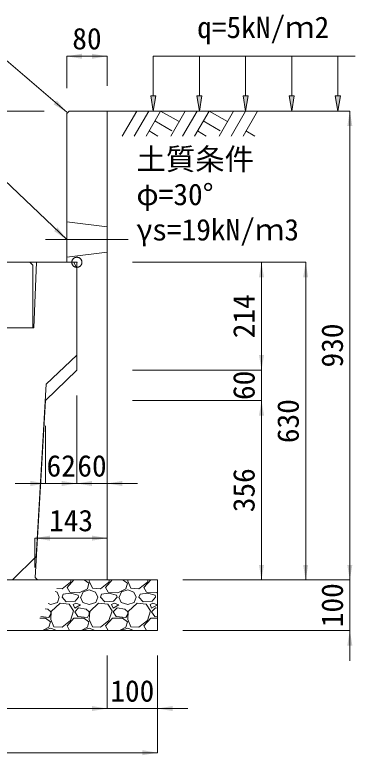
# Model space of a CAD drawing. Units: millimetres at full size, sheet at 1:40. Extents: x 206103 to 244503, y 883348 to 903496.
# Drawn here: x 229467 to 230142, y 896901 to 898369 of the extents above; entities that cross this region are included whole.
import ezdxf
from ezdxf.enums import TextEntityAlignment as Align

# ---------------------------------------------------------------- set-up
doc = ezdxf.new("R2010")
doc.units = ezdxf.units.MM
doc.header["$LTSCALE"] = 40
doc.header["$PDMODE"] = 32
doc.header["$PDSIZE"] = 20
doc.linetypes.add('DASHED', pattern=[7.5, 6, -1.5])
doc.linetypes.add('USER1', pattern=[28.575, 19.05, -3.175, 3.175, -3.175])
for name, color, linetype, lineweight in [('0_2', 7, 'Continuous', 20), ('パネックスKUR', 2, 'Continuous', 20), ('基礎材', 7, 'Continuous', 15), ('寸法線', 7, 'Continuous', 13), ('引出線', 4, 'Continuous', 13), ('本体', 2, 'Continuous', 13), ('補助線', 8, 'USER1', 13), ('ﾊｯﾁﾝｸﾞ', 7, 'Continuous', 5)]:
    doc.layers.add(name, color=color, linetype=linetype, lineweight=lineweight)
doc.layers.add('文字', color=7, linetype='Continuous')
doc.styles.add('ＭＳ ゴシック', font='')
doc.styles.get('ＭＳ ゴシック').set_extended_font_data('MS Gothic')

# ---------------------------------------------------------------- blocks, each defined once
blk = doc.blocks.new('filled_arrow')
at = {"color": 0, "linetype": 'Continuous', "lineweight": -2}
blk.add_solid([(7.5, 1.25), (0, 0), (7.5, -1.25)], dxfattribs=at)

msp = doc.modelspace()

# ---------------------------------------------------------------- hatches: boundary and pattern name
at = {"layer": '寸法線'}
for points in [[(229746.62, 898208.33), (229741.62, 898178.33), (229736.62, 898208.33)], [(229838.03, 898208.33), (229833.03, 898178.33), (229828.03, 898208.33)], [(229929.44, 898208.33), (229924.44, 898178.33), (229919.44, 898208.33)], [(230020.86, 898208.33), (230015.86, 898178.33), (230010.86, 898208.33)], [(230112.27, 898208.33), (230107.27, 898178.33), (230102.27, 898208.33)]]:
    msp.add_hatch(color=256, dxfattribs=at).paths.add_polyline_path(points)

# ---------------------------------------------------------------- linework, layer by layer
at = {"layer": '0_2'}
msp.add_line((229650.21, 898178.33), (230050.21, 898178.33), dxfattribs=at)
at = {"layer": 'パネックスKUR'}
for p, q in [((229570.21, 898173.33), (229575.21, 898178.33)), ((229570.21, 898173.33), (229570.21, 897878.33)), ((229650.21, 898178.33), (229575.21, 898178.33)), ((229650.21, 898178.33), (229650.21, 897248.33)), ((229590.21, 897878.33), (229570.21, 897878.33)), ((229590.21, 897878.33), (229590.21, 897664.33)), ((229590.21, 897664.33), (229528.21, 897604.33)), ((229528.21, 897604.33), (229507.5, 897253.32)), ((229512.21, 897248.33), (229507.5, 897253.32)), ((229650.21, 897248.33), (229512.21, 897248.33))]:
    msp.add_line(p, q, dxfattribs=at)
at = {"layer": 'パネックスKUR', "linetype": 'DASHED', "lineweight": 9}
for p, q in [((229570.21, 897958.33), (229650.21, 897948.33)), ((229570.21, 897888.33), (229650.21, 897898.33))]:
    msp.add_line(p, q, dxfattribs=at)
at = {"layer": '基礎材'}
for p, q in [((229012.71, 897248.33), (229750.02, 897248.33)), ((229750.02, 897248.33), (229750.02, 897148.33)), ((229012.71, 897148.33), (229750.02, 897148.33))]:
    msp.add_line(p, q, dxfattribs=at)
at = {"layer": '寸法線'}
for p, q in [((229570.21, 898286.88), (229650.21, 898286.88)), ((229570.21, 898223.33), (229570.21, 898286.88)), ((229650.21, 898228.33), (229650.21, 898286.88)), ((229525.21, 898178.33), (229065.21, 898178.33)), ((229700.21, 898178.33), (230131.05, 898178.33)), ((230131.05, 897248.33), (230131.05, 898178.33)), ((229520.21, 897878.33), (229065.21, 897878.33)), ((229700.21, 897878.33), (230043.55, 897878.33)), ((229700.21, 897878.33), (229956.05, 897878.33)), ((229956.05, 897878.33), (229956.05, 897664.33)), ((230043.55, 897878.33), (230043.55, 897248.33)), ((229650.21, 897746.26), (229650.21, 897439.74)), ((229956.05, 897724.33), (229956.05, 897544.33)), ((229700.21, 897664.33), (229956.05, 897664.33)), ((229700.21, 897664.33), (229956.05, 897664.33)), ((229590.21, 897614.33), (229590.21, 897439.74)), ((229590.21, 897614.33), (229590.21, 897439.74)), ((229700.21, 897604.33), (229956.05, 897604.33)), ((229700.21, 897604.33), (229956.05, 897604.33)), ((229956.05, 897604.33), (229956.05, 897248.33)), ((229528.21, 897554.33), (229528.21, 897439.74)), ((229650.21, 897439.74), (229468.21, 897439.74)), ((229530.21, 897439.74), (229710.21, 897439.74)), ((229507.21, 897331.32), (229650.21, 897331.32)), ((229507.21, 897273.33), (229507.21, 897331.32)), ((229650.21, 897273.33), (229650.21, 897331.32)), ((230131.05, 897308.33), (230131.05, 897088.33)), ((229800.02, 897248.33), (230131.05, 897248.33)), ((229800.02, 897248.33), (230043.55, 897248.33)), ((229800.02, 897248.33), (229956.05, 897248.33)), ((229800.02, 897248.33), (230131.05, 897248.33)), ((229800.02, 897148.33), (230131.05, 897148.33)), ((229650.02, 897098.33), (229650.02, 896993.39)), ((229650.02, 897098.33), (229650.02, 896993.39)), ((229750.02, 897098.33), (229750.02, 896993.39)), ((229750.02, 897098.33), (229750.02, 896905.89)), ((229112.71, 896993.39), (229650.02, 896993.39)), ((229590.02, 896993.39), (229810.02, 896993.39)), ((229750.02, 896905.89), (229012.71, 896905.89))]:
    msp.add_line(p, q, dxfattribs=at)
at = {"layer": '寸法線', "lineweight": 9}
for p, q in [((230141.62, 898286.88), (229741.62, 898286.88)), ((229741.62, 898208.33), (229741.62, 898286.88)), ((229833.03, 898208.33), (229833.03, 898286.88)), ((229924.44, 898208.33), (229924.44, 898286.88)), ((230015.86, 898208.33), (230015.86, 898286.88)), ((230107.27, 898208.33), (230107.27, 898286.88))]:
    msp.add_line(p, q, dxfattribs=at)
for points in [[(229746.62, 898208.33), (229741.62, 898178.33), (229736.62, 898208.33)], [(229838.03, 898208.33), (229833.03, 898178.33), (229828.03, 898208.33)], [(229929.44, 898208.33), (229924.44, 898178.33), (229919.44, 898208.33)], [(230020.86, 898208.33), (230015.86, 898178.33), (230010.86, 898208.33)], [(230112.27, 898208.33), (230107.27, 898178.33), (230102.27, 898208.33)]]:
    msp.add_lwpolyline(points, close=True, dxfattribs=at)
at = {"layer": '引出線'}
for points in [[(229570.21, 898175.83), (229450, 898279.29), (229141.75, 898279.29)], [(229570.21, 897923.33), (229377.75, 898106.78), (229206, 898106.78)]]:
    msp.add_lwpolyline(points, dxfattribs=at)
at = {"layer": '本体'}
for p, q in [((229510.21, 897878.33), (229505.21, 897748.33)), ((229510.21, 897878.33), (229584.21, 897878.33)), ((229590.21, 897866.33), (229584.21, 897878.33)), ((229590.21, 897866.33), (229590.21, 897694.33)), ((229437.71, 897748.33), (229505.21, 897748.33)), ((229590.21, 897694.33), (229529.71, 897636.33)), ((229529.71, 897636.33), (229509.57, 897295.19)), ((229462.71, 897248.33), (229509.57, 897295.19))]:
    msp.add_line(p, q, dxfattribs=at)
at = {"layer": '本体', "lineweight": 20}
msp.add_lwpolyline([(229072.71, 897748.33), (229072.71, 897872.33), (229078.71, 897878.33), (229496.71, 897878.33), (229502.71, 897872.33), (229502.71, 897748.33)], close=True, dxfattribs=at)
at = {"layer": '補助線'}
msp.add_line((229528.35, 897923.33), (229692.06, 897923.33), dxfattribs=at)
msp.add_point((229590.21, 897878.33), dxfattribs=at)
at = {"layer": 'ﾊｯﾁﾝｸﾞ', "lineweight": 9}
for p, q in [((229708.85, 898178.32), (229680.21, 898128.7)), ((229732.48, 898178.32), (229703.83, 898128.7)), ((229756.1, 898178.32), (229727.45, 898128.7)), ((229756.1, 898178.32), (229792.67, 898157.21)), ((229804.86, 898178.32), (229776.21, 898128.7)), ((229828.48, 898178.32), (229799.83, 898128.7)), ((229852.1, 898178.32), (229823.45, 898128.7)), ((229852.1, 898178.32), (229888.67, 898157.21)), ((229900.85, 898178.32), (229872.2, 898128.7)), ((229924.48, 898178.32), (229895.83, 898128.7)), ((229948.1, 898178.32), (229919.45, 898128.7)), ((229744.68, 898158.54), (229778.09, 898139.25)), ((229840.68, 898158.54), (229874.09, 898139.25)), ((229733.26, 898138.75), (229750.67, 898128.7)), ((229829.25, 898138.75), (229846.67, 898128.7)), ((229925.25, 898138.75), (229942.67, 898128.7))]:
    msp.add_line(p, q, dxfattribs=at)
at = {"layer": 'ﾊｯﾁﾝｸﾞ'}
for p, q in [((229570.71, 897233.33), (229584.2, 897248.33)), ((229577.56, 897244), (229578.95, 897248.33)), ((229604.58, 897248.33), (229614.14, 897241.71)), ((229615, 897248.33), (229614.9, 897246.29)), ((229646.91, 897233.33), (229660.4, 897248.33)), ((229653.76, 897244), (229655.15, 897248.33)), ((229680.78, 897248.33), (229690.34, 897241.71)), ((229691.2, 897248.33), (229691.1, 897246.29)), ((229723.11, 897233.33), (229736.6, 897248.33)), ((229729.96, 897244), (229731.35, 897248.33)), ((229560.8, 897231.05), (229577.56, 897244)), ((229576.04, 897224.19), (229570.71, 897233.33)), ((229614.14, 897241.71), (229611.09, 897231.05)), ((229614.9, 897246.29), (229621, 897231.81)), ((229637, 897231.05), (229653.76, 897244)), ((229652.24, 897224.19), (229646.91, 897233.33)), ((229690.34, 897241.71), (229687.29, 897231.05)), ((229691.1, 897246.29), (229697.2, 897231.81)), ((229713.2, 897231.05), (229729.96, 897244)), ((229728.44, 897224.19), (229723.11, 897233.33)), ((229547.26, 897225.55), (229550.89, 897224.19)), ((229550.71, 897231.53), (229560.8, 897231.05)), ((229550.89, 897224.19), (229555.47, 897214.28)), ((229560.8, 897214.28), (229563.09, 897220.38)), ((229577.56, 897221.9), (229563.09, 897220.38)), ((229595.09, 897222.66), (229576.04, 897224.19)), ((229592.8, 897218.09), (229577.56, 897221.9)), ((229593.57, 897214.28), (229592.8, 897218.09)), ((229611.09, 897231.05), (229595.09, 897222.66)), ((229598.14, 897214.28), (229602.71, 897224.95)), ((229602.71, 897224.95), (229614.9, 897228.76)), ((229614.9, 897228.76), (229627.09, 897224.19)), ((229621, 897231.81), (229637, 897231.05)), ((229627.09, 897224.19), (229631.67, 897214.28)), ((229637, 897214.28), (229639.29, 897220.38)), ((229653.76, 897221.9), (229639.29, 897220.38)), ((229671.29, 897222.66), (229652.24, 897224.19)), ((229669, 897218.09), (229653.76, 897221.9)), ((229669.77, 897214.28), (229669, 897218.09)), ((229687.29, 897231.05), (229671.29, 897222.66)), ((229674.34, 897214.28), (229678.91, 897224.95)), ((229678.91, 897224.95), (229691.1, 897228.76)), ((229691.1, 897228.76), (229703.29, 897224.19)), ((229697.2, 897231.81), (229713.2, 897231.05)), ((229703.29, 897224.19), (229707.87, 897214.28)), ((229713.2, 897214.28), (229715.49, 897220.38)), ((229729.96, 897221.9), (229715.49, 897220.38)), ((229747.49, 897222.66), (229728.44, 897224.19)), ((229745.2, 897218.09), (229729.96, 897221.9)), ((229745.97, 897214.28), (229745.2, 897218.09)), ((229750.02, 897223.99), (229747.49, 897222.66)), ((229538.7, 897199.8), (229551.66, 897203.61)), ((229551.66, 897203.61), (229555.47, 897214.28)), ((229569.18, 897205.14), (229560.8, 897214.28)), ((229586.71, 897206.66), (229569.18, 897205.14)), ((229593.57, 897214.28), (229586.71, 897206.66)), ((229597.38, 897214.28), (229601.95, 897203.61)), ((229601.95, 897203.61), (229614.9, 897199.8)), ((229614.9, 897199.8), (229627.86, 897203.61)), ((229627.86, 897203.61), (229631.67, 897214.28)), ((229645.38, 897205.14), (229637, 897214.28)), ((229662.91, 897206.66), (229645.38, 897205.14)), ((229669.77, 897214.28), (229662.91, 897206.66)), ((229673.58, 897214.28), (229678.15, 897203.61)), ((229678.15, 897203.61), (229691.1, 897199.8)), ((229691.1, 897199.8), (229704.06, 897203.61)), ((229704.06, 897203.61), (229707.87, 897214.28)), ((229721.58, 897205.14), (229713.2, 897214.28)), ((229739.11, 897206.66), (229721.58, 897205.14)), ((229745.97, 897214.28), (229739.11, 897206.66)), ((229749.78, 897214.28), (229750.02, 897213.7)), ((229532.61, 897190.66), (229527.55, 897191.42)), ((229538.7, 897185.33), (229532.61, 897190.66)), ((229533.31, 897201.39), (229538.7, 897199.8)), ((229556.99, 897202.09), (229539.46, 897186.09)), ((229575.28, 897200.57), (229556.99, 897202.09)), ((229583.66, 897186.85), (229575.28, 897200.57)), ((229588.23, 897202.09), (229582.9, 897199.8)), ((229582.9, 897199.8), (229585.95, 897192.18)), ((229585.95, 897192.18), (229597.38, 897199.04)), ((229593.57, 897192.95), (229585.95, 897185.33)), ((229597.38, 897199.04), (229588.23, 897202.09)), ((229608.81, 897190.66), (229593.57, 897192.95)), ((229614.9, 897185.33), (229608.81, 897190.66)), ((229633.19, 897202.09), (229615.66, 897186.09)), ((229651.48, 897200.57), (229633.19, 897202.09)), ((229659.86, 897186.85), (229651.48, 897200.57)), ((229664.43, 897202.09), (229659.1, 897199.8)), ((229659.1, 897199.8), (229662.15, 897192.18)), ((229662.15, 897192.18), (229673.58, 897199.04)), ((229669.77, 897192.95), (229662.15, 897185.33)), ((229673.58, 897199.04), (229664.43, 897202.09)), ((229685.01, 897190.66), (229669.77, 897192.95)), ((229691.1, 897185.33), (229685.01, 897190.66)), ((229709.39, 897202.09), (229691.86, 897186.09)), ((229727.68, 897200.57), (229709.39, 897202.09)), ((229736.06, 897186.85), (229727.68, 897200.57)), ((229740.63, 897202.09), (229735.3, 897199.8)), ((229735.3, 897199.8), (229738.35, 897192.18)), ((229738.35, 897192.18), (229749.78, 897199.04)), ((229745.97, 897192.95), (229738.35, 897185.33)), ((229749.78, 897199.04), (229740.63, 897202.09)), ((229750.02, 897192.34), (229745.97, 897192.95)), ((229518.56, 897175.86), (229534.89, 897173.9)), ((229534.89, 897173.9), (229538.7, 897180.75)), ((229539.46, 897186.09), (229538.7, 897170.09)), ((229538.7, 897180.75), (229538.7, 897185.33)), ((229577.56, 897167.8), (229583.66, 897186.85)), ((229585.95, 897185.33), (229592.04, 897176.18)), ((229592.04, 897176.18), (229611.09, 897173.9)), ((229611.09, 897173.9), (229614.9, 897180.75)), ((229615.66, 897186.09), (229614.9, 897170.09)), ((229614.9, 897180.75), (229614.9, 897185.33)), ((229653.76, 897167.8), (229659.86, 897186.85)), ((229662.15, 897185.33), (229668.24, 897176.18)), ((229668.24, 897176.18), (229687.29, 897173.9)), ((229687.29, 897173.9), (229691.1, 897180.75)), ((229691.86, 897186.09), (229691.1, 897170.09)), ((229691.1, 897180.75), (229691.1, 897185.33)), ((229729.96, 897167.8), (229736.06, 897186.85)), ((229738.35, 897185.33), (229744.44, 897176.18)), ((229744.44, 897176.18), (229750.02, 897175.51)), ((229516.55, 897172.37), (229528.03, 897172.37)), ((229528.03, 897172.37), (229537.94, 897165.51)), ((229537.94, 897165.51), (229534.89, 897154.85)), ((229538.7, 897170.09), (229544.8, 897155.61)), ((229560.8, 897154.85), (229577.56, 897167.8)), ((229570.71, 897157.13), (229584.42, 897172.37)), ((229584.42, 897172.37), (229604.23, 897172.37)), ((229604.23, 897172.37), (229614.14, 897165.51)), ((229614.14, 897165.51), (229611.09, 897154.85)), ((229614.9, 897170.09), (229621, 897155.61)), ((229637, 897154.85), (229653.76, 897167.8)), ((229646.91, 897157.13), (229660.62, 897172.37)), ((229660.62, 897172.37), (229680.43, 897172.37)), ((229680.43, 897172.37), (229690.34, 897165.51)), ((229690.34, 897165.51), (229687.29, 897154.85)), ((229691.1, 897170.09), (229697.2, 897155.61)), ((229713.2, 897154.85), (229729.96, 897167.8)), ((229723.11, 897157.13), (229736.82, 897172.37)), ((229736.82, 897172.37), (229750.02, 897172.37)), ((229534.89, 897154.85), (229522.45, 897148.33)), ((229526.33, 897148.33), (229526.51, 897148.75)), ((229526.51, 897148.75), (229538.7, 897152.56)), ((229538.7, 897152.56), (229549.98, 897148.33)), ((229544.8, 897155.61), (229560.8, 897154.85)), ((229575.84, 897148.33), (229570.71, 897157.13)), ((229611.09, 897154.85), (229598.65, 897148.33)), ((229602.53, 897148.33), (229602.71, 897148.75)), ((229602.71, 897148.75), (229614.9, 897152.56)), ((229614.9, 897152.56), (229626.18, 897148.33)), ((229621, 897155.61), (229637, 897154.85)), ((229652.04, 897148.33), (229646.91, 897157.13)), ((229687.29, 897154.85), (229674.85, 897148.33)), ((229678.73, 897148.33), (229678.91, 897148.75)), ((229678.91, 897148.75), (229691.1, 897152.56)), ((229691.1, 897152.56), (229702.38, 897148.33)), ((229697.2, 897155.61), (229713.2, 897154.85)), ((229728.24, 897148.33), (229723.11, 897157.13))]:
    msp.add_line(p, q, dxfattribs=at)

# ---------------------------------------------------------------- block references
at = {"layer": '寸法線', "xscale": 4, "yscale": 4}
for p in [(229570.21, 898286.88), (229590.21, 897439.74), (229650.21, 897439.74), (229507.21, 897331.32), (229750.02, 896993.39)]:
    msp.add_blockref('filled_arrow', p, dxfattribs=at)
for p, rotation in [((229650.21, 898286.88), 180), ((230131.05, 898178.33), 270), ((229956.05, 897878.33), 270), ((230043.55, 897878.33), 270), ((229956.05, 897664.33), 90), ((229956.05, 897664.33), 90), ((229956.05, 897604.33), 270), ((229956.05, 897604.33), 270), ((229528.21, 897439.74), 180), ((229590.21, 897439.74), 180), ((229650.21, 897331.32), 180), ((229956.05, 897248.33), 90), ((230043.55, 897248.33), 90), ((230131.05, 897248.33), 90), ((230131.05, 897248.33), 90), ((230131.05, 897148.33), 270), ((229650.02, 896993.39), 180), ((229650.02, 896993.39), 180), ((229750.02, 896905.89), 180)]:
    msp.add_blockref('filled_arrow', p, dxfattribs=dict(at, rotation=rotation))
at = {"layer": '引出線', "xscale": 4, "yscale": 4}
for p, rotation in [((229570.21, 898175.83), 139.3), ((229570.21, 897923.33), 136.4)]:
    msp.add_blockref('filled_arrow', p, dxfattribs=dict(at, rotation=rotation))

# ---------------------------------------------------------------- texts
at = {"layer": '寸法線', "style": 'ＭＳ ゴシック'}
for s, p in [('80', (229610.21, 898321.88)), ('62', (229559.21, 897474.74)), ('60', (229620.21, 897474.74)), ('143', (229578.71, 897366.32)), ('100', (229700.02, 897028.39))]:
    msp.add_text(s, height=42.72, dxfattribs=at).set_placement(p, align=Align.MIDDLE_CENTER)
for s, p in [('土質条件', (229708.17, 898104.34)), ('φ=30°', (229708.17, 898034.34)), ('γs=19kN/ｍ3', (229708.17, 897964.34))]:
    msp.add_text(s, height=42.72, dxfattribs=at).set_placement(p, align=Align.TOP_LEFT)
for s, p in [('214', (229921.05, 897771.33)), ('930', (230096.05, 897713.33)), ('60', (229921.05, 897634.33)), ('630', (230008.55, 897563.33)), ('356', (229921.05, 897426.33)), ('100', (230096.05, 897198.33))]:
    msp.add_text(s, height=42.72, rotation=90, dxfattribs=at).set_placement(p, align=Align.MIDDLE_CENTER)
at = {"layer": '文字', "style": 'ＭＳ ゴシック'}
msp.add_text('q=5kN/ｍ2', height=42.72, dxfattribs=at).set_placement((229828.51, 898310.15), align=Align.BOTTOM_LEFT)

doc.saveas('drawing.dxf')
